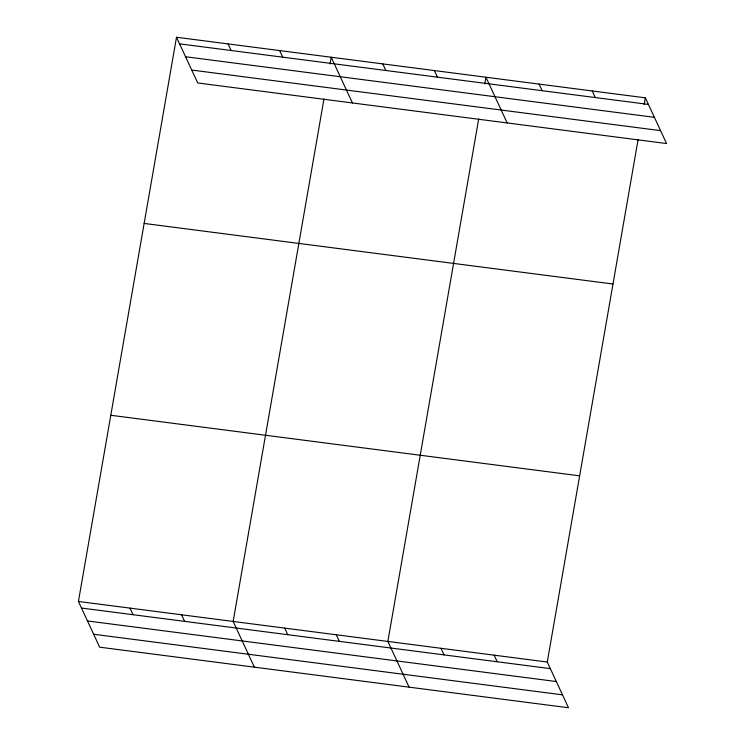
<?xml version="1.0" encoding="UTF-8"?>
<svg xmlns="http://www.w3.org/2000/svg" width="745" height="745" viewBox="0 0 745 745"><rect width="100%" height="100%" fill="white"/><g stroke="black" fill="none" stroke-linecap="round" stroke-linejoin="round"><path stroke-width="1.12" d="M638.093 139.576L547.277 662.035L568.5 707.75L99.644 647.172L78.43 601.457L176.5 37.25L645.356 97.828L666.57 143.543L197.723 82.965L176.5 37.25M323.963 98.992L233.148 621.442L254.371 667.166M330.044 64.014L331.218 57.244L352.441 102.959M478.681 118.986L387.866 641.436L409.089 687.151M484.762 83.999L485.945 77.229L507.168 122.953M644.174 104.598L645.356 97.828M179.554 43.843L648.411 104.421M185.552 56.75L654.408 117.328M191.726 70.058L660.582 130.636M144.139 223.435L612.986 284.013M110.791 415.263L579.647 475.841M78.43 601.457L547.277 662.035M81.484 608.041L550.341 668.628M87.482 620.957L556.338 681.535M93.656 634.256L562.512 694.843M592.219 90.965L595.274 97.558M539.082 84.101L542.136 90.685M434.372 70.57L437.427 77.163M382.79 63.902L385.854 70.496M279.645 50.576L282.709 57.169M228.072 43.918L231.136 50.502M494.14 655.162L497.204 661.756M441.003 648.299L444.067 654.892M336.293 634.768L339.357 641.361M284.72 628.11L287.784 634.703M181.575 614.783L184.63 621.377M130.002 608.116L133.057 614.709"/></g></svg>
